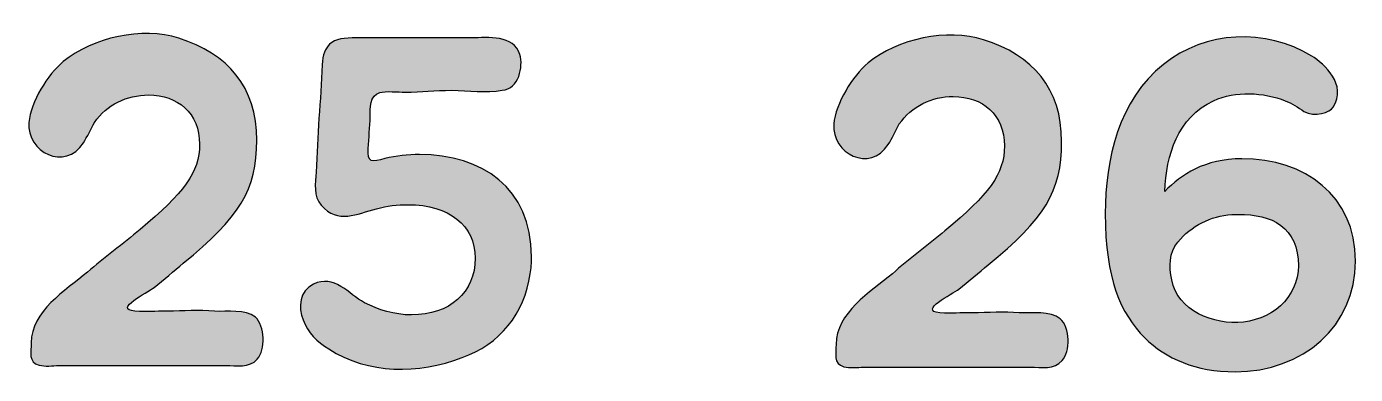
# Model space of a CAD drawing. Header units: millimetres. Extents: x 28 to 183, y 96 to 201.
# Drawn here: x 87.42 to 101.54, y 97.26 to 100.96 of the extents above; entities that cross this region are included whole.
import ezdxf

# ---------------------------------------------------------------- set-up
doc = ezdxf.new("R2010")
doc.units = ezdxf.units.MM
doc.header["$MEASUREMENT"] = 0
doc.layers.add('Layer 1', color=7, linetype='Continuous', lineweight=0)

# ---------------------------------------------------------------- blocks, each defined once
blk = doc.blocks.new('Block_0')
at = {"layer": 'Layer 1', "true_color": 0x010101, "transparency": 33554687}
h = blk.add_hatch(color=18, dxfattribs=at)
h.dxf.hatch_style = 2
edge = h.paths.add_edge_path()
edge.add_spline(control_points=[(87.445, 99.94), (87.465, 100.157), (87.643, 100.449), (87.811, 100.587), (88.122, 100.844), (88.651, 100.958), (89.037, 100.834), (89.56, 100.671), (89.867, 100.316), (89.867, 99.752), (89.867, 99.219), (89.684, 98.932), (89.086, 98.443), (88.987, 98.359), (88.879, 98.27), (88.775, 98.186), (88.706, 98.131), (88.335, 97.954), (88.572, 97.934), (88.715, 97.924), (88.775, 97.934), (88.918, 97.934), (89.086, 97.934), (89.254, 97.949), (89.417, 97.934), (89.551, 97.924), (89.748, 97.958), (89.852, 97.87), (89.956, 97.781), (89.961, 97.519), (89.872, 97.425), (89.788, 97.326), (89.649, 97.356), (89.536, 97.356), (89.536, 97.356), (87.762, 97.356), (87.762, 97.356), (87.698, 97.356), (87.614, 97.341), (87.554, 97.361), (87.435, 97.39), (87.47, 97.499), (87.47, 97.598), (87.47, 97.934), (87.831, 98.151), (88.068, 98.349), (88.241, 98.502), (88.449, 98.65), (88.626, 98.803), (89.091, 99.189), (89.259, 99.406), (89.259, 99.708), (89.259, 100.039), (89.027, 100.231), (88.715, 100.231), (88.488, 100.231), (88.271, 100.128), (88.142, 99.94), (88.103, 99.871), (88.068, 99.787), (88.024, 99.723), (87.831, 99.416), (87.421, 99.624), (87.445, 99.94)], knot_values=[0, 0, 0, 0, 1, 1, 1, 2, 2, 2, 3, 3, 3, 4, 4, 4, 5, 5, 5, 6, 6, 6, 7, 7, 7, 8, 8, 8, 9, 9, 9, 10, 10, 10, 11, 11, 11, 12, 12, 12, 13, 13, 13, 14, 14, 14, 15, 15, 15, 16, 16, 16, 17, 17, 17, 18, 18, 18, 19, 19, 19, 20, 20, 20, 21, 21, 21, 21], degree=3, periodic=0)
h = blk.add_hatch(color=18, dxfattribs=at)
h.dxf.hatch_style = 2
edge = h.paths.add_edge_path()
edge.add_spline(control_points=[(90.928, 100.839), (90.928, 100.839), (92.148, 100.839), (92.148, 100.839), (92.326, 100.839), (92.598, 100.874), (92.662, 100.661), (92.702, 100.528), (92.652, 100.301), (92.475, 100.281), (92.306, 100.251), (92.114, 100.281), (91.941, 100.281), (91.753, 100.281), (91.625, 100.261), (91.442, 100.261), (91.373, 100.261), (91.234, 100.276), (91.175, 100.256), (91.066, 100.231), (91.071, 100.083), (91.071, 100.004), (91.071, 99.891), (91.056, 99.777), (91.051, 99.663), (91.037, 99.51), (91.091, 99.515), (91.229, 99.555), (91.348, 99.584), (91.471, 99.599), (91.595, 99.599), (92.262, 99.599), (92.786, 99.243), (92.786, 98.512), (92.786, 98.448), (92.786, 98.388), (92.771, 98.329), (92.717, 97.914), (92.445, 97.578), (92.049, 97.44), (91.585, 97.262), (91.051, 97.262), (90.631, 97.533), (90.513, 97.603), (90.404, 97.711), (90.36, 97.84), (90.305, 97.978), (90.32, 98.146), (90.468, 98.22), (90.691, 98.329), (90.839, 98.117), (91.012, 98.023), (91.16, 97.949), (91.328, 97.894), (91.511, 97.894), (91.916, 97.894), (92.188, 98.131), (92.188, 98.497), (92.188, 98.848), (91.906, 99.065), (91.476, 99.065), (91.363, 99.065), (91.249, 99.055), (91.14, 99.021), (90.928, 98.971), (90.73, 98.853), (90.552, 99.06), (90.468, 99.149), (90.488, 99.298), (90.498, 99.411), (90.508, 99.604), (90.518, 99.792), (90.527, 99.984), (90.543, 100.172), (90.552, 100.365), (90.562, 100.553), (90.567, 100.661), (90.597, 100.726), (90.641, 100.77), (90.701, 100.83), (90.799, 100.839), (90.928, 100.839)], knot_values=[0, 0, 0, 0, 1, 1, 1, 2, 2, 2, 3, 3, 3, 4, 4, 4, 5, 5, 5, 6, 6, 6, 7, 7, 7, 8, 8, 8, 9, 9, 9, 10, 10, 10, 11, 11, 11, 12, 12, 12, 13, 13, 13, 14, 14, 14, 15, 15, 15, 16, 16, 16, 17, 17, 17, 18, 18, 18, 19, 19, 19, 20, 20, 20, 21, 21, 21, 22, 22, 22, 23, 23, 23, 24, 24, 24, 25, 25, 25, 26, 26, 26, 27, 27, 27, 27], degree=3, periodic=0)
h = blk.add_hatch(color=18, dxfattribs=at)
h.dxf.hatch_style = 2
edge = h.paths.add_edge_path()
edge.add_spline(control_points=[(95.998, 99.923), (96.018, 100.141), (96.196, 100.432), (96.364, 100.571), (96.675, 100.828), (97.204, 100.941), (97.59, 100.818), (98.113, 100.655), (98.42, 100.299), (98.42, 99.736), (98.42, 99.202), (98.237, 98.915), (97.639, 98.426), (97.54, 98.342), (97.432, 98.253), (97.328, 98.169), (97.259, 98.115), (96.888, 97.937), (97.125, 97.917), (97.268, 97.907), (97.328, 97.917), (97.471, 97.917), (97.639, 97.917), (97.807, 97.932), (97.97, 97.917), (98.104, 97.907), (98.301, 97.942), (98.405, 97.853), (98.509, 97.764), (98.514, 97.502), (98.425, 97.408), (98.341, 97.309), (98.202, 97.339), (98.089, 97.339), (98.089, 97.339), (96.315, 97.339), (96.315, 97.339), (96.251, 97.339), (96.167, 97.324), (96.107, 97.344), (95.989, 97.373), (96.023, 97.482), (96.023, 97.581), (96.023, 97.917), (96.384, 98.135), (96.621, 98.332), (96.794, 98.485), (97.002, 98.634), (97.179, 98.787), (97.644, 99.172), (97.812, 99.39), (97.812, 99.691), (97.812, 100.022), (97.58, 100.215), (97.268, 100.215), (97.041, 100.215), (96.824, 100.111), (96.695, 99.923), (96.656, 99.854), (96.621, 99.77), (96.577, 99.706), (96.384, 99.4), (95.974, 99.607), (95.998, 99.923)], knot_values=[0, 0, 0, 0, 1, 1, 1, 2, 2, 2, 3, 3, 3, 4, 4, 4, 5, 5, 5, 6, 6, 6, 7, 7, 7, 8, 8, 8, 9, 9, 9, 10, 10, 10, 11, 11, 11, 12, 12, 12, 13, 13, 13, 14, 14, 14, 15, 15, 15, 16, 16, 16, 17, 17, 17, 18, 18, 18, 19, 19, 19, 20, 20, 20, 21, 21, 21, 21], degree=3, periodic=0)
h = blk.add_hatch(color=18, dxfattribs=at)
h.dxf.hatch_style = 2
edge = h.paths.add_edge_path()
edge.add_spline(control_points=[(100.795, 100.17), (100.563, 100.259), (100.271, 100.279), (100.034, 100.17), (99.654, 99.993), (99.53, 99.592), (99.516, 99.207), (99.693, 99.385), (99.936, 99.553), (100.336, 99.553), (101.003, 99.553), (101.542, 99.162), (101.542, 98.466), (101.542, 97.774), (100.988, 97.29), (100.262, 97.29), (99.842, 97.29), (99.53, 97.428), (99.303, 97.65), (99.046, 97.912), (98.883, 98.273), (98.883, 98.97), (98.883, 99.548), (99.026, 100.18), (99.501, 100.556), (99.946, 100.912), (100.588, 100.946), (101.077, 100.645), (101.211, 100.561), (101.458, 100.343), (101.304, 100.101), (101.275, 100.047), (101.107, 99.988), (100.993, 100.057), (100.934, 100.096), (100.865, 100.146), (100.795, 100.17)], knot_values=[0, 0, 0, 0, 1, 1, 1, 2, 2, 2, 3, 3, 3, 4, 4, 4, 5, 5, 5, 6, 6, 6, 7, 7, 7, 8, 8, 8, 9, 9, 9, 10, 10, 10, 11, 11, 11, 12, 12, 12, 12], degree=3, periodic=0)
edge = h.paths.add_edge_path()
edge.add_spline(control_points=[(99.654, 98.668), (99.56, 98.555), (99.56, 98.406), (99.59, 98.268), (99.649, 97.937), (100.034, 97.784), (100.351, 97.818), (100.701, 97.858), (100.968, 98.13), (100.934, 98.485), (100.894, 98.871), (100.598, 98.98), (100.227, 98.96), (100.005, 98.945), (99.797, 98.841), (99.654, 98.668)], knot_values=[0, 0, 0, 0, 1, 1, 1, 2, 2, 2, 3, 3, 3, 4, 4, 4, 5, 5, 5, 5], degree=3, periodic=0)
edge.add_line((99.654, 98.668), (99.654, 98.668))
at = {"layer": 'Layer 1', "color": 18, "lineweight": 25, "true_color": 0x010101}
for points, knots in [([(87.445, 99.94), (87.465, 100.157), (87.643, 100.449), (87.811, 100.587), (88.122, 100.844), (88.651, 100.958), (89.037, 100.834), (89.56, 100.671), (89.867, 100.316), (89.867, 99.752), (89.867, 99.219), (89.684, 98.932), (89.086, 98.443), (88.987, 98.359), (88.879, 98.27), (88.775, 98.186), (88.706, 98.131), (88.335, 97.954), (88.572, 97.934), (88.715, 97.924), (88.775, 97.934), (88.918, 97.934), (89.086, 97.934), (89.254, 97.949), (89.417, 97.934), (89.551, 97.924), (89.748, 97.958), (89.852, 97.87), (89.956, 97.781), (89.961, 97.519), (89.872, 97.425), (89.788, 97.326), (89.649, 97.356), (89.536, 97.356), (89.536, 97.356), (87.762, 97.356), (87.762, 97.356), (87.698, 97.356), (87.614, 97.341), (87.554, 97.361), (87.435, 97.39), (87.47, 97.499), (87.47, 97.598), (87.47, 97.934), (87.831, 98.151), (88.068, 98.349), (88.241, 98.502), (88.449, 98.65), (88.626, 98.803), (89.091, 99.189), (89.259, 99.406), (89.259, 99.708), (89.259, 100.039), (89.027, 100.231), (88.715, 100.231), (88.488, 100.231), (88.271, 100.128), (88.142, 99.94), (88.103, 99.871), (88.068, 99.787), (88.024, 99.723), (87.831, 99.416), (87.421, 99.624), (87.445, 99.94)], [0, 0, 0, 0, 1, 1, 1, 2, 2, 2, 3, 3, 3, 4, 4, 4, 5, 5, 5, 6, 6, 6, 7, 7, 7, 8, 8, 8, 9, 9, 9, 10, 10, 10, 11, 11, 11, 12, 12, 12, 13, 13, 13, 14, 14, 14, 15, 15, 15, 16, 16, 16, 17, 17, 17, 18, 18, 18, 19, 19, 19, 20, 20, 20, 21, 21, 21, 21]), ([(90.928, 100.839), (90.928, 100.839), (92.148, 100.839), (92.148, 100.839), (92.326, 100.839), (92.598, 100.874), (92.662, 100.661), (92.702, 100.528), (92.652, 100.301), (92.475, 100.281), (92.306, 100.251), (92.114, 100.281), (91.941, 100.281), (91.753, 100.281), (91.625, 100.261), (91.442, 100.261), (91.373, 100.261), (91.234, 100.276), (91.175, 100.256), (91.066, 100.231), (91.071, 100.083), (91.071, 100.004), (91.071, 99.891), (91.056, 99.777), (91.051, 99.663), (91.037, 99.51), (91.091, 99.515), (91.229, 99.555), (91.348, 99.584), (91.471, 99.599), (91.595, 99.599), (92.262, 99.599), (92.786, 99.243), (92.786, 98.512), (92.786, 98.448), (92.786, 98.388), (92.771, 98.329), (92.717, 97.914), (92.445, 97.578), (92.049, 97.44), (91.585, 97.262), (91.051, 97.262), (90.631, 97.533), (90.513, 97.603), (90.404, 97.711), (90.36, 97.84), (90.305, 97.978), (90.32, 98.146), (90.468, 98.22), (90.691, 98.329), (90.839, 98.117), (91.012, 98.023), (91.16, 97.949), (91.328, 97.894), (91.511, 97.894), (91.916, 97.894), (92.188, 98.131), (92.188, 98.497), (92.188, 98.848), (91.906, 99.065), (91.476, 99.065), (91.363, 99.065), (91.249, 99.055), (91.14, 99.021), (90.928, 98.971), (90.73, 98.853), (90.552, 99.06), (90.468, 99.149), (90.488, 99.298), (90.498, 99.411), (90.508, 99.604), (90.518, 99.792), (90.527, 99.984), (90.543, 100.172), (90.552, 100.365), (90.562, 100.553), (90.567, 100.661), (90.597, 100.726), (90.641, 100.77), (90.701, 100.83), (90.799, 100.839), (90.928, 100.839)], [0, 0, 0, 0, 1, 1, 1, 2, 2, 2, 3, 3, 3, 4, 4, 4, 5, 5, 5, 6, 6, 6, 7, 7, 7, 8, 8, 8, 9, 9, 9, 10, 10, 10, 11, 11, 11, 12, 12, 12, 13, 13, 13, 14, 14, 14, 15, 15, 15, 16, 16, 16, 17, 17, 17, 18, 18, 18, 19, 19, 19, 20, 20, 20, 21, 21, 21, 22, 22, 22, 23, 23, 23, 24, 24, 24, 25, 25, 25, 26, 26, 26, 27, 27, 27, 27]), ([(95.998, 99.923), (96.018, 100.141), (96.196, 100.432), (96.364, 100.571), (96.675, 100.828), (97.204, 100.941), (97.59, 100.818), (98.113, 100.655), (98.42, 100.299), (98.42, 99.736), (98.42, 99.202), (98.237, 98.915), (97.639, 98.426), (97.54, 98.342), (97.432, 98.253), (97.328, 98.169), (97.259, 98.115), (96.888, 97.937), (97.125, 97.917), (97.268, 97.907), (97.328, 97.917), (97.471, 97.917), (97.639, 97.917), (97.807, 97.932), (97.97, 97.917), (98.104, 97.907), (98.301, 97.942), (98.405, 97.853), (98.509, 97.764), (98.514, 97.502), (98.425, 97.408), (98.341, 97.309), (98.202, 97.339), (98.089, 97.339), (98.089, 97.339), (96.315, 97.339), (96.315, 97.339), (96.251, 97.339), (96.167, 97.324), (96.107, 97.344), (95.989, 97.373), (96.023, 97.482), (96.023, 97.581), (96.023, 97.917), (96.384, 98.135), (96.621, 98.332), (96.794, 98.485), (97.002, 98.634), (97.179, 98.787), (97.644, 99.172), (97.812, 99.39), (97.812, 99.691), (97.812, 100.022), (97.58, 100.215), (97.268, 100.215), (97.041, 100.215), (96.824, 100.111), (96.695, 99.923), (96.656, 99.854), (96.621, 99.77), (96.577, 99.706), (96.384, 99.4), (95.974, 99.607), (95.998, 99.923)], [0, 0, 0, 0, 1, 1, 1, 2, 2, 2, 3, 3, 3, 4, 4, 4, 5, 5, 5, 6, 6, 6, 7, 7, 7, 8, 8, 8, 9, 9, 9, 10, 10, 10, 11, 11, 11, 12, 12, 12, 13, 13, 13, 14, 14, 14, 15, 15, 15, 16, 16, 16, 17, 17, 17, 18, 18, 18, 19, 19, 19, 20, 20, 20, 21, 21, 21, 21]), ([(100.795, 100.17), (100.563, 100.259), (100.271, 100.279), (100.034, 100.17), (99.654, 99.993), (99.53, 99.592), (99.516, 99.207), (99.693, 99.385), (99.936, 99.553), (100.336, 99.553), (101.003, 99.553), (101.542, 99.162), (101.542, 98.466), (101.542, 97.774), (100.988, 97.29), (100.262, 97.29), (99.842, 97.29), (99.53, 97.428), (99.303, 97.65), (99.046, 97.912), (98.883, 98.273), (98.883, 98.97), (98.883, 99.548), (99.026, 100.18), (99.501, 100.556), (99.946, 100.912), (100.588, 100.946), (101.077, 100.645), (101.211, 100.561), (101.458, 100.343), (101.304, 100.101), (101.275, 100.047), (101.107, 99.988), (100.993, 100.057), (100.934, 100.096), (100.865, 100.146), (100.795, 100.17)], [0, 0, 0, 0, 1, 1, 1, 2, 2, 2, 3, 3, 3, 4, 4, 4, 5, 5, 5, 6, 6, 6, 7, 7, 7, 8, 8, 8, 9, 9, 9, 10, 10, 10, 11, 11, 11, 12, 12, 12, 12]), ([(99.654, 98.668), (99.56, 98.555), (99.56, 98.406), (99.59, 98.268), (99.649, 97.937), (100.034, 97.784), (100.351, 97.818), (100.701, 97.858), (100.968, 98.13), (100.934, 98.485), (100.894, 98.871), (100.598, 98.98), (100.227, 98.96), (100.005, 98.945), (99.797, 98.841), (99.654, 98.668)], [0, 0, 0, 0, 1, 1, 1, 2, 2, 2, 3, 3, 3, 4, 4, 4, 5, 5, 5, 5])]:
    blk.add_open_spline(points, degree=3, knots=knots, dxfattribs=at)
at = {"layer": 'Layer 1'}
for points, knots in [([(87.445, 99.94), (87.465, 100.157), (87.643, 100.449), (87.811, 100.587), (88.122, 100.844), (88.651, 100.958), (89.037, 100.834), (89.56, 100.671), (89.867, 100.316), (89.867, 99.752), (89.867, 99.219), (89.684, 98.932), (89.086, 98.443), (88.987, 98.359), (88.879, 98.27), (88.775, 98.186), (88.706, 98.131), (88.335, 97.954), (88.572, 97.934), (88.715, 97.924), (88.775, 97.934), (88.918, 97.934), (89.086, 97.934), (89.254, 97.949), (89.417, 97.934), (89.551, 97.924), (89.748, 97.958), (89.852, 97.87), (89.956, 97.781), (89.961, 97.519), (89.872, 97.425), (89.788, 97.326), (89.649, 97.356), (89.536, 97.356), (89.536, 97.356), (87.762, 97.356), (87.762, 97.356), (87.698, 97.356), (87.614, 97.341), (87.554, 97.361), (87.435, 97.39), (87.47, 97.499), (87.47, 97.598), (87.47, 97.934), (87.831, 98.151), (88.068, 98.349), (88.241, 98.502), (88.449, 98.65), (88.626, 98.803), (89.091, 99.189), (89.259, 99.406), (89.259, 99.708), (89.259, 100.039), (89.027, 100.231), (88.715, 100.231), (88.488, 100.231), (88.271, 100.128), (88.142, 99.94), (88.103, 99.871), (88.068, 99.787), (88.024, 99.723), (87.831, 99.416), (87.421, 99.624), (87.445, 99.94)], [0, 0, 0, 0, 1, 1, 1, 2, 2, 2, 3, 3, 3, 4, 4, 4, 5, 5, 5, 6, 6, 6, 7, 7, 7, 8, 8, 8, 9, 9, 9, 10, 10, 10, 11, 11, 11, 12, 12, 12, 13, 13, 13, 14, 14, 14, 15, 15, 15, 16, 16, 16, 17, 17, 17, 18, 18, 18, 19, 19, 19, 20, 20, 20, 21, 21, 21, 21]), ([(90.928, 100.839), (90.928, 100.839), (92.148, 100.839), (92.148, 100.839), (92.326, 100.839), (92.598, 100.874), (92.662, 100.661), (92.702, 100.528), (92.652, 100.301), (92.475, 100.281), (92.306, 100.251), (92.114, 100.281), (91.941, 100.281), (91.753, 100.281), (91.625, 100.261), (91.442, 100.261), (91.373, 100.261), (91.234, 100.276), (91.175, 100.256), (91.066, 100.231), (91.071, 100.083), (91.071, 100.004), (91.071, 99.891), (91.056, 99.777), (91.051, 99.663), (91.037, 99.51), (91.091, 99.515), (91.229, 99.555), (91.348, 99.584), (91.471, 99.599), (91.595, 99.599), (92.262, 99.599), (92.786, 99.243), (92.786, 98.512), (92.786, 98.448), (92.786, 98.388), (92.771, 98.329), (92.717, 97.914), (92.445, 97.578), (92.049, 97.44), (91.585, 97.262), (91.051, 97.262), (90.631, 97.533), (90.513, 97.603), (90.404, 97.711), (90.36, 97.84), (90.305, 97.978), (90.32, 98.146), (90.468, 98.22), (90.691, 98.329), (90.839, 98.117), (91.012, 98.023), (91.16, 97.949), (91.328, 97.894), (91.511, 97.894), (91.916, 97.894), (92.188, 98.131), (92.188, 98.497), (92.188, 98.848), (91.906, 99.065), (91.476, 99.065), (91.363, 99.065), (91.249, 99.055), (91.14, 99.021), (90.928, 98.971), (90.73, 98.853), (90.552, 99.06), (90.468, 99.149), (90.488, 99.298), (90.498, 99.411), (90.508, 99.604), (90.518, 99.792), (90.527, 99.984), (90.543, 100.172), (90.552, 100.365), (90.562, 100.553), (90.567, 100.661), (90.597, 100.726), (90.641, 100.77), (90.701, 100.83), (90.799, 100.839), (90.928, 100.839)], [0, 0, 0, 0, 1, 1, 1, 2, 2, 2, 3, 3, 3, 4, 4, 4, 5, 5, 5, 6, 6, 6, 7, 7, 7, 8, 8, 8, 9, 9, 9, 10, 10, 10, 11, 11, 11, 12, 12, 12, 13, 13, 13, 14, 14, 14, 15, 15, 15, 16, 16, 16, 17, 17, 17, 18, 18, 18, 19, 19, 19, 20, 20, 20, 21, 21, 21, 22, 22, 22, 23, 23, 23, 24, 24, 24, 25, 25, 25, 26, 26, 26, 27, 27, 27, 27]), ([(95.998, 99.923), (96.018, 100.141), (96.196, 100.432), (96.364, 100.571), (96.675, 100.828), (97.204, 100.941), (97.59, 100.818), (98.113, 100.655), (98.42, 100.299), (98.42, 99.736), (98.42, 99.202), (98.237, 98.915), (97.639, 98.426), (97.54, 98.342), (97.432, 98.253), (97.328, 98.169), (97.259, 98.115), (96.888, 97.937), (97.125, 97.917), (97.268, 97.907), (97.328, 97.917), (97.471, 97.917), (97.639, 97.917), (97.807, 97.932), (97.97, 97.917), (98.104, 97.907), (98.301, 97.942), (98.405, 97.853), (98.509, 97.764), (98.514, 97.502), (98.425, 97.408), (98.341, 97.309), (98.202, 97.339), (98.089, 97.339), (98.089, 97.339), (96.315, 97.339), (96.315, 97.339), (96.251, 97.339), (96.167, 97.324), (96.107, 97.344), (95.989, 97.373), (96.023, 97.482), (96.023, 97.581), (96.023, 97.917), (96.384, 98.135), (96.621, 98.332), (96.794, 98.485), (97.002, 98.634), (97.179, 98.787), (97.644, 99.172), (97.812, 99.39), (97.812, 99.691), (97.812, 100.022), (97.58, 100.215), (97.268, 100.215), (97.041, 100.215), (96.824, 100.111), (96.695, 99.923), (96.656, 99.854), (96.621, 99.77), (96.577, 99.706), (96.384, 99.4), (95.974, 99.607), (95.998, 99.923)], [0, 0, 0, 0, 1, 1, 1, 2, 2, 2, 3, 3, 3, 4, 4, 4, 5, 5, 5, 6, 6, 6, 7, 7, 7, 8, 8, 8, 9, 9, 9, 10, 10, 10, 11, 11, 11, 12, 12, 12, 13, 13, 13, 14, 14, 14, 15, 15, 15, 16, 16, 16, 17, 17, 17, 18, 18, 18, 19, 19, 19, 20, 20, 20, 21, 21, 21, 21]), ([(100.795, 100.17), (100.563, 100.259), (100.271, 100.279), (100.034, 100.17), (99.654, 99.993), (99.53, 99.592), (99.516, 99.207), (99.693, 99.385), (99.936, 99.553), (100.336, 99.553), (101.003, 99.553), (101.542, 99.162), (101.542, 98.466), (101.542, 97.774), (100.988, 97.29), (100.262, 97.29), (99.842, 97.29), (99.53, 97.428), (99.303, 97.65), (99.046, 97.912), (98.883, 98.273), (98.883, 98.97), (98.883, 99.548), (99.026, 100.18), (99.501, 100.556), (99.946, 100.912), (100.588, 100.946), (101.077, 100.645), (101.211, 100.561), (101.458, 100.343), (101.304, 100.101), (101.275, 100.047), (101.107, 99.988), (100.993, 100.057), (100.934, 100.096), (100.865, 100.146), (100.795, 100.17)], [0, 0, 0, 0, 1, 1, 1, 2, 2, 2, 3, 3, 3, 4, 4, 4, 5, 5, 5, 6, 6, 6, 7, 7, 7, 8, 8, 8, 9, 9, 9, 10, 10, 10, 11, 11, 11, 12, 12, 12, 12]), ([(99.654, 98.668), (99.56, 98.555), (99.56, 98.406), (99.59, 98.268), (99.649, 97.937), (100.034, 97.784), (100.351, 97.818), (100.701, 97.858), (100.968, 98.13), (100.934, 98.485), (100.894, 98.871), (100.598, 98.98), (100.227, 98.96), (100.005, 98.945), (99.797, 98.841), (99.654, 98.668)], [0, 0, 0, 0, 1, 1, 1, 2, 2, 2, 3, 3, 3, 4, 4, 4, 5, 5, 5, 5])]:
    blk.add_open_spline(points, degree=3, knots=knots, dxfattribs=at)

msp = doc.modelspace()

# ---------------------------------------------------------------- block references
at = {"layer": 'Layer 1'}
msp.add_blockref('Block_0', (0, 0), dxfattribs=at)

doc.saveas('drawing.dxf')
